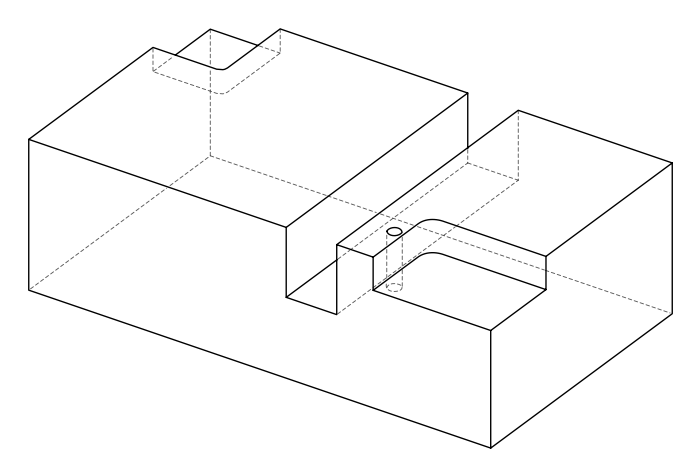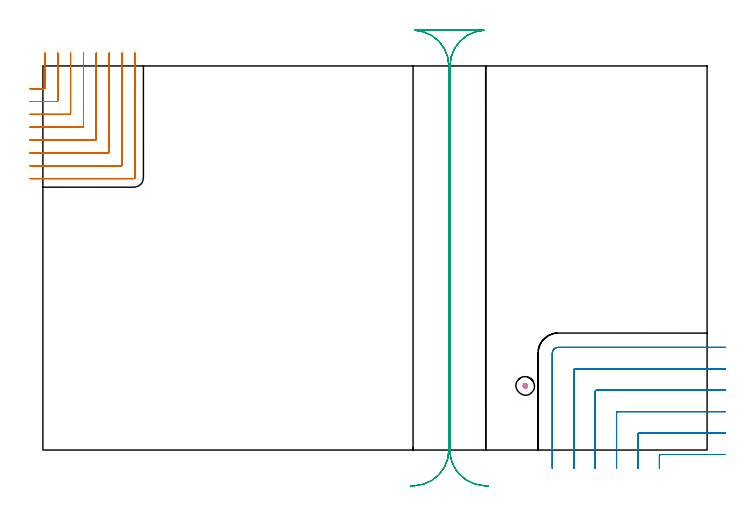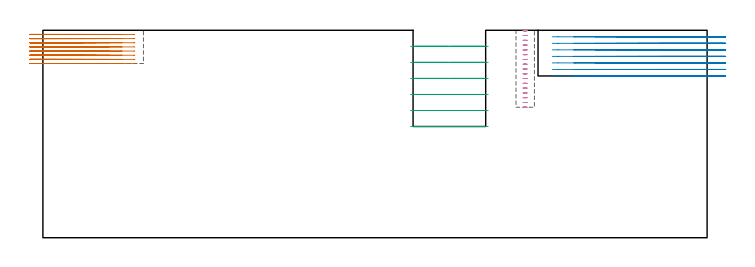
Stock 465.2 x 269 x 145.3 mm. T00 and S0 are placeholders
(PLAN: 4 operations, 3 tool changes, 38.1 min)
(1 MILL_CORNER_NOTCH_RECTANGULAR | CORNER_NOTCH_RECTANGULAR | NXT0201_011 | Follow Part, ap 3, ae 75% | 14.07 min | 139065 mm3)
(2 MILL_CORNER_NOTCH_RECTANGULAR_1 | CORNER_NOTCH_RECTANGULAR_1 | UGT0201_094 | Follow Part, ap 5, ae 75% | 12.11 min | 308991 mm3)
(3 MILL_RECTANGULAR_SLOT | SLOT_RECTANGULAR | UGT0201_005 | Follow Part, ap 12.5, ae 75% | 10.96 min | 921276 mm3)
(4 MILL_BLIND_HOLE_FROM_SOLID_MATERIAL | STEP1POCKET | NXT0201_010 | Spiral | 0.96 min | 6985 mm3)
(TOOL NXT0201_011 | ENDMILL 12mm [2P460-1200-NA 1630] | D12 FL38 Z6)
(TOOL UGT0201_094 | End mill 20 mm | D20 FL38 Z4)
(TOOL UGT0201_005 | End Mill 50 mm | D50 FL150 Z8)
(TOOL NXT0201_010 | ENDMILL 10mm [2P460-1000-NA 1630] | D10 FL30 Z6)
(OP 1 MILL_CORNER_NOTCH_RECTANGULAR)
G17 G21 G94 G90
T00 M6
G54
G17 G0 G90 X-9. Y253.1 S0 M3
G43 Z155.3 H1
Z142.387
G94 G1 X-6. F250.
X0.805 F500.
G3 X1.4 Y253.695 R0.6
G1 Y275.
Y278. F250.
G0 Z155.3
X-9. Y244.1
Z142.387
G1 X-6.
X9.805 F500.
G3 X10.4 Y244.695 R0.6
G1 Y275.
Y278. F250.
G0 Z155.3
X-9. Y235.1
Z142.387
G1 X-6.
X18.805 F500.
G3 X19.4 Y235.695 R0.6
G1 Y275.
Y278. F250.
G0 Z155.3
X-9. Y226.1
Z142.387
G1 X-6.
X27.804 F500.
G3 X28.4 Y226.696 R0.6
G1 Y275.
Y278. F250.
G0 Z155.3
X-9. Y217.1
Z142.387
G1 X-6.
X36.804 F500.
G3 X37.4 Y217.696 R0.6
G1 Y275.
Y278. F250.
G0 Z155.3
X-9. Y208.1
Z142.387
G1 X-6.
X45.804 F500.
G3 X46.4 Y208.696 R0.6
G1 Y275.
Y278. F250.
G0 Z155.3
X-9. Y199.1
Z142.387
G1 X-6.
X54.804 F500.
G3 X55.4 Y199.696 R0.6
G1 Y275.
Y278. F250.
G0 Z155.3
X-9. Y190.1
Z142.387
G1 X-6.
X63.804 F500.
G3 X64.4 Y190.696 R0.6
G1 Y275.
Y278. F250.
G0 Z155.3
X-9. Y253.1
Z139.475
G1 X-6.
X0.805 F500.
G3 X1.4 Y253.695 R0.6
G1 Y275.
Y278. F250.
G0 Z155.3
X-9. Y244.1
Z139.475
G1 X-6.
X9.805 F500.
G3 X10.4 Y244.695 R0.6
G1 Y275.
Y278. F250.
G0 Z155.3
X-9. Y235.1
Z139.475
G1 X-6.
X18.805 F500.
G3 X19.4 Y235.695 R0.6
G1 Y275.
Y278. F250.
G0 Z155.3
X-9. Y226.1
Z139.475
G1 X-6.
X27.804 F500.
G3 X28.4 Y226.696 R0.6
G1 Y275.
Y278. F250.
G0 Z155.3
X-9. Y217.1
Z139.475
G1 X-6.
X36.804 F500.
G3 X37.4 Y217.696 R0.6
G1 Y275.
Y278. F250.
G0 Z155.3
X-9. Y208.1
Z139.475
G1 X-6.
X45.804 F500.
G3 X46.4 Y208.696 R0.6
G1 Y275.
Y278. F250.
G0 Z155.3
X-9. Y199.1
Z139.475
G1 X-6.
X54.804 F500.
G3 X55.4 Y199.696 R0.6
G1 Y275.
Y278. F250.
G0 Z155.3
X-9. Y190.1
Z139.475
G1 X-6.
X63.804 F500.
G3 X64.4 Y190.696 R0.6
G1 Y275.
Y278. F250.
G0 Z155.3
X-9. Y253.1
Z136.562
G1 X-6.
X0.805 F500.
G3 X1.4 Y253.695 R0.6
G1 Y275.
Y278. F250.
G0 Z155.3
X-9. Y244.1
Z136.562
G1 X-6.
X9.805 F500.
G3 X10.4 Y244.695 R0.6
G1 Y275.
Y278. F250.
G0 Z155.3
X-9. Y235.1
Z136.562
G1 X-6.
X18.805 F500.
G3 X19.4 Y235.695 R0.6
G1 Y275.
Y278. F250.
G0 Z155.3
X-9. Y226.1
Z136.562
G1 X-6.
X27.804 F500.
G3 X28.4 Y226.696 R0.6
G1 Y275.
Y278. F250.
G0 Z155.3
X-9. Y217.1
Z136.562
G1 X-6.
X36.804 F500.
G3 X37.4 Y217.696 R0.6
G1 Y275.
Y278. F250.
G0 Z155.3
X-9. Y208.1
Z136.562
G1 X-6.
X45.804 F500.
G3 X46.4 Y208.696 R0.6
G1 Y275.
Y278. F250.
G0 Z155.3
X-9. Y199.1
Z136.562
G1 X-6.
X54.804 F500.
G3 X55.4 Y199.696 R0.6
G1 Y275.
Y278. F250.
G0 Z155.3
X-9. Y190.1
Z136.562
G1 X-6.
X63.804 F500.
G3 X64.4 Y190.696 R0.6
G1 Y275.
Y278. F250.
G0 Z155.3
X-9. Y253.1
Z133.65
G1 X-6.
X0.805 F500.
G3 X1.4 Y253.695 R0.6
G1 Y275.
Y278. F250.
G0 Z155.3
X-9. Y244.1
Z133.65
G1 X-6.
X9.805 F500.
G3 X10.4 Y244.695 R0.6
G1 Y275.
Y278. F250.
G0 Z155.3
X-9. Y235.1
Z133.65
G1 X-6.
X18.805 F500.
G3 X19.4 Y235.695 R0.6
G1 Y275.
Y278. F250.
G0 Z155.3
X-9. Y226.1
Z133.65
G1 X-6.
X27.804 F500.
G3 X28.4 Y226.696 R0.6
G1 Y275.
Y278. F250.
G0 Z155.3
X-9. Y217.1
Z133.65
G1 X-6.
X36.804 F500.
G3 X37.4 Y217.696 R0.6
G1 Y275.
Y278. F250.
G0 Z155.3
X-9. Y208.1
Z133.65
G1 X-6.
X45.804 F500.
G3 X46.4 Y208.696 R0.6
G1 Y275.
Y278. F250.
G0 Z155.3
X-9. Y199.1
Z133.65
G1 X-6.
X54.804 F500.
G3 X55.4 Y199.696 R0.6
G1 Y275.
Y278. F250.
G0 Z155.3
X-9. Y190.1
Z133.65
G1 X-6.
X63.804 F500.
G3 X64.4 Y190.696 R0.6
G1 Y275.
Y278. F250.
G0 Z155.3
X-9. Y253.1
Z130.737
G1 X-6.
X0.805 F500.
G3 X1.4 Y253.695 R0.6
G1 Y275.
Y278. F250.
G0 Z155.3
X-9. Y244.1
Z130.737
G1 X-6.
X9.805 F500.
G3 X10.4 Y244.695 R0.6
G1 Y275.
Y278. F250.
G0 Z155.3
X-9. Y235.1
Z130.737
G1 X-6.
X18.805 F500.
G3 X19.4 Y235.695 R0.6
G1 Y275.
Y278. F250.
G0 Z155.3
X-9. Y226.1
Z130.737
G1 X-6.
X27.804 F500.
G3 X28.4 Y226.696 R0.6
G1 Y275.
Y278. F250.
G0 Z155.3
X-9. Y217.1
Z130.737
G1 X-6.
X36.804 F500.
G3 X37.4 Y217.696 R0.6
G1 Y275.
Y278. F250.
G0 Z155.3
X-9. Y208.1
Z130.737
G1 X-6.
X45.804 F500.
G3 X46.4 Y208.696 R0.6
G1 Y275.
Y278. F250.
G0 Z155.3
X-9. Y199.1
Z130.737
G1 X-6.
X54.804 F500.
G3 X55.4 Y199.696 R0.6
G1 Y275.
Y278. F250.
G0 Z155.3
X-9. Y190.1
Z130.737
G1 X-6.
X63.804 F500.
G3 X64.4 Y190.696 R0.6
G1 Y275.
Y278. F250.
G0 Z155.3
X-9. Y253.1
Z127.825
G1 X-6.
X0.805 F500.
G3 X1.4 Y253.695 R0.6
G1 Y275.
Y278. F250.
G0 Z155.3
X-9. Y244.1
Z127.825
G1 X-6.
X9.805 F500.
G3 X10.4 Y244.695 R0.6
G1 Y275.
Y278. F250.
G0 Z155.3
X-9. Y235.1
Z127.825
G1 X-6.
X18.805 F500.
G3 X19.4 Y235.695 R0.6
G1 Y275.
Y278. F250.
G0 Z155.3
X-9. Y226.1
Z127.825
G1 X-6.
X27.804 F500.
G3 X28.4 Y226.696 R0.6
G1 Y275.
Y278. F250.
G0 Z155.3
X-9. Y217.1
Z127.825
G1 X-6.
X36.804 F500.
G3 X37.4 Y217.696 R0.6
G1 Y275.
Y278. F250.
G0 Z155.3
X-9. Y208.1
Z127.825
G1 X-6.
X45.804 F500.
G3 X46.4 Y208.696 R0.6
G1 Y275.
Y278. F250.
G0 Z155.3
X-9. Y199.1
Z127.825
G1 X-6.
X54.804 F500.
G3 X55.4 Y199.696 R0.6
G1 Y275.
Y278. F250.
G0 Z155.3
X-9. Y190.1
Z127.825
G1 X-6.
X63.804 F500.
G3 X64.4 Y190.696 R0.6
G1 Y275.
Y278. F250.
G0 Z155.3
X-9. Y253.1
Z124.912
G1 X-6.
X0.805 F500.
G3 X1.4 Y253.695 R0.6
G1 Y275.
Y278. F250.
G0 Z155.3
X-9. Y244.1
Z124.912
G1 X-6.
X9.805 F500.
G3 X10.4 Y244.695 R0.6
G1 Y275.
Y278. F250.
G0 Z155.3
X-9. Y235.1
Z124.912
G1 X-6.
X18.805 F500.
G3 X19.4 Y235.695 R0.6
G1 Y275.
Y278. F250.
G0 Z155.3
X-9. Y226.1
Z124.912
G1 X-6.
X27.804 F500.
G3 X28.4 Y226.696 R0.6
G1 Y275.
Y278. F250.
G0 Z155.3
X-9. Y217.1
Z124.912
G1 X-6.
X36.804 F500.
G3 X37.4 Y217.696 R0.6
G1 Y275.
Y278. F250.
G0 Z155.3
X-9. Y208.1
Z124.912
G1 X-6.
X45.804 F500.
G3 X46.4 Y208.696 R0.6
G1 Y275.
Y278. F250.
G0 Z155.3
X-9. Y199.1
Z124.912
G1 X-6.
X54.804 F500.
G3 X55.4 Y199.696 R0.6
G1 Y275.
Y278. F250.
G0 Z155.3
X-9. Y190.1
Z124.912
G1 X-6.
X63.804 F500.
G3 X64.4 Y190.696 R0.6
G1 Y275.
Y278. F250.
G0 Z155.3
X-9. Y253.1
Z122.
G1 X-6.
X0.805 F500.
G3 X1.4 Y253.695 R0.6
G1 Y275.
Y278. F250.
G0 Z155.3
X-9. Y244.1
Z122.
G1 X-6.
X9.805 F500.
G3 X10.4 Y244.695 R0.6
G1 Y275.
Y278. F250.
G0 Z155.3
X-9. Y235.1
Z122.
G1 X-6.
X18.805 F500.
G3 X19.4 Y235.695 R0.6
G1 Y275.
Y278. F250.
G0 Z155.3
X-9. Y226.1
Z122.
G1 X-6.
X27.804 F500.
G3 X28.4 Y226.696 R0.6
G1 Y275.
Y278. F250.
G0 Z155.3
X-9. Y217.1
Z122.
G1 X-6.
X36.804 F500.
G3 X37.4 Y217.696 R0.6
G1 Y275.
Y278. F250.
G0 Z155.3
X-9. Y208.1
Z122.
G1 X-6.
X45.804 F500.
G3 X46.4 Y208.696 R0.6
G1 Y275.
Y278. F250.
G0 Z155.3
X-9. Y199.1
Z122.
G1 X-6.
X54.804 F500.
G3 X55.4 Y199.696 R0.6
G1 Y275.
Y278. F250.
G0 Z155.3
X-9. Y190.1
Z122.
G1 X-6.
X63.804 F500.
G3 X64.4 Y190.696 R0.6
G1 Y275.
Y278. F250.
G0 Z155.3
M5
M2
(OP 2 MILL_CORNER_NOTCH_RECTANGULAR_1)
G17 G21 G94 G90
T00 M6
G54
G17 G0 G90 X477.707 Y-3.1 S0 M3
G43 Z155.3 H0
Z140.728
G94 G1 X474.707 F250.
X432.793 F500.
G3 X431.8 Y-4.093 R1.
G1 Y-10.
Y-13. F250.
G0 Z155.3
X478.2 Y11.9
Z140.728
G1 X475.2
X417.794 F500.
G3 X416.8 Y10.906 R1.
G1 Y-10.
Y-13. F250.
G0 Z155.3
X478.2 Y26.9
Z140.728
G1 X475.2
X402.794 F500.
G3 X401.8 Y25.906 R1.
G1 Y-10.
Y-13. F250.
G0 Z155.3
X478.2 Y41.9
Z140.728
G1 X475.2
X387.795 F500.
G3 X386.8 Y40.905 R1.
G1 Y-10.
Y-13. F250.
G0 Z155.3
X478.2 Y56.9
Z140.728
G1 X475.2
X372.795 F500.
G3 X371.8 Y55.905 R1.
G1 Y-10.
Y-13. F250.
G0 Z155.3
X478.2 Y71.9
Z140.728
G1 X475.2
X360.8 F500.
G3 X356.8 Y67.9 R4.
G1 Y-10.
Y-13. F250.
G0 Z155.3
X477.707 Y-3.1
Z136.157
G1 X474.707
X432.793 F500.
G3 X431.8 Y-4.093 R1.
G1 Y-10.
Y-13. F250.
G0 Z155.3
X478.2 Y11.9
Z136.157
G1 X475.2
X417.794 F500.
G3 X416.8 Y10.906 R1.
G1 Y-10.
Y-13. F250.
G0 Z155.3
X478.2 Y26.9
Z136.157
G1 X475.2
X402.794 F500.
G3 X401.8 Y25.906 R1.
G1 Y-10.
Y-13. F250.
G0 Z155.3
X478.2 Y41.9
Z136.157
G1 X475.2
X387.795 F500.
G3 X386.8 Y40.905 R1.
G1 Y-10.
Y-13. F250.
G0 Z155.3
X478.2 Y56.9
Z136.157
G1 X475.2
X372.795 F500.
G3 X371.8 Y55.905 R1.
G1 Y-10.
Y-13. F250.
G0 Z155.3
X478.2 Y71.9
Z136.157
G1 X475.2
X360.8 F500.
G3 X356.8 Y67.9 R4.
G1 Y-10.
Y-13. F250.
G0 Z155.3
X477.707 Y-3.1
Z131.586
G1 X474.707
X432.793 F500.
G3 X431.8 Y-4.093 R1.
G1 Y-10.
Y-13. F250.
G0 Z155.3
X478.2 Y11.9
Z131.586
G1 X475.2
X417.794 F500.
G3 X416.8 Y10.906 R1.
G1 Y-10.
Y-13. F250.
G0 Z155.3
X478.2 Y26.9
Z131.586
G1 X475.2
X402.794 F500.
G3 X401.8 Y25.906 R1.
G1 Y-10.
Y-13. F250.
G0 Z155.3
X478.2 Y41.9
Z131.586
G1 X475.2
X387.795 F500.
G3 X386.8 Y40.905 R1.
G1 Y-10.
Y-13. F250.
G0 Z155.3
X478.2 Y56.9
Z131.586
G1 X475.2
X372.795 F500.
G3 X371.8 Y55.905 R1.
G1 Y-10.
Y-13. F250.
G0 Z155.3
X478.2 Y71.9
Z131.586
G1 X475.2
X360.8 F500.
G3 X356.8 Y67.9 R4.
G1 Y-10.
Y-13. F250.
G0 Z155.3
X477.707 Y-3.1
Z127.014
G1 X474.707
X432.793 F500.
G3 X431.8 Y-4.093 R1.
G1 Y-10.
Y-13. F250.
G0 Z155.3
X478.2 Y11.9
Z127.014
G1 X475.2
X417.794 F500.
G3 X416.8 Y10.906 R1.
G1 Y-10.
Y-13. F250.
G0 Z155.3
X478.2 Y26.9
Z127.014
G1 X475.2
X402.794 F500.
G3 X401.8 Y25.906 R1.
G1 Y-10.
Y-13. F250.
G0 Z155.3
X478.2 Y41.9
Z127.014
G1 X475.2
X387.795 F500.
G3 X386.8 Y40.905 R1.
G1 Y-10.
Y-13. F250.
G0 Z155.3
X478.2 Y56.9
Z127.014
G1 X475.2
X372.795 F500.
G3 X371.8 Y55.905 R1.
G1 Y-10.
Y-13. F250.
G0 Z155.3
X478.2 Y71.9
Z127.014
G1 X475.2
X360.8 F500.
G3 X356.8 Y67.9 R4.
G1 Y-10.
Y-13. F250.
G0 Z155.3
X477.707 Y-3.1
Z122.443
G1 X474.707
X432.793 F500.
G3 X431.8 Y-4.093 R1.
G1 Y-10.
Y-13. F250.
G0 Z155.3
X478.2 Y11.9
Z122.443
G1 X475.2
X417.794 F500.
G3 X416.8 Y10.906 R1.
G1 Y-10.
Y-13. F250.
G0 Z155.3
X478.2 Y26.9
Z122.443
G1 X475.2
X402.794 F500.
G3 X401.8 Y25.906 R1.
G1 Y-10.
Y-13. F250.
G0 Z155.3
X478.2 Y41.9
Z122.443
G1 X475.2
X387.795 F500.
G3 X386.8 Y40.905 R1.
G1 Y-10.
Y-13. F250.
G0 Z155.3
X478.2 Y56.9
Z122.443
G1 X475.2
X372.795 F500.
G3 X371.8 Y55.905 R1.
G1 Y-10.
Y-13. F250.
G0 Z155.3
X478.2 Y71.9
Z122.443
G1 X475.2
X360.8 F500.
G3 X356.8 Y67.9 R4.
G1 Y-10.
Y-13. F250.
G0 Z155.3
X477.707 Y-3.1
Z117.871
G1 X474.707
X432.793 F500.
G3 X431.8 Y-4.093 R1.
G1 Y-10.
Y-13. F250.
G0 Z155.3
X478.2 Y11.9
Z117.871
G1 X475.2
X417.794 F500.
G3 X416.8 Y10.906 R1.
G1 Y-10.
Y-13. F250.
G0 Z155.3
X478.2 Y26.9
Z117.871
G1 X475.2
X402.794 F500.
G3 X401.8 Y25.906 R1.
G1 Y-10.
Y-13. F250.
G0 Z155.3
X478.2 Y41.9
Z117.871
G1 X475.2
X387.795 F500.
G3 X386.8 Y40.905 R1.
G1 Y-10.
Y-13. F250.
G0 Z155.3
X478.2 Y56.9
Z117.871
G1 X475.2
X372.795 F500.
G3 X371.8 Y55.905 R1.
G1 Y-10.
Y-13. F250.
G0 Z155.3
X478.2 Y71.9
Z117.871
G1 X475.2
X360.8 F500.
G3 X356.8 Y67.9 R4.
G1 Y-10.
Y-13. F250.
G0 Z155.3
X477.707 Y-3.1
Z113.3
G1 X474.707
X432.793 F500.
G3 X431.8 Y-4.093 R1.
G1 Y-10.
Y-13. F250.
G0 Z155.3
X478.2 Y11.9
Z113.3
G1 X475.2
X417.794 F500.
G3 X416.8 Y10.906 R1.
G1 Y-10.
Y-13. F250.
G0 Z155.3
X478.2 Y26.9
Z113.3
G1 X475.2
X402.794 F500.
G3 X401.8 Y25.906 R1.
G1 Y-10.
Y-13. F250.
G0 Z155.3
X478.2 Y41.9
Z113.3
G1 X475.2
X387.795 F500.
G3 X386.8 Y40.905 R1.
G1 Y-10.
Y-13. F250.
G0 Z155.3
X478.2 Y56.9
Z113.3
G1 X475.2
X372.795 F500.
G3 X371.8 Y55.905 R1.
G1 Y-10.
Y-13. F250.
G0 Z155.3
X478.2 Y71.9
Z113.3
G1 X475.2
X360.8 F500.
G3 X356.8 Y67.9 R4.
G1 Y-10.
Y-13. F250.
G0 Z155.3
M5
M2
(OP 3 MILL_RECTANGULAR_SLOT)
G17 G21 G94 G90
T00 M6
G54
G17 G0 G90 X311.872 Y-25.117 S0 M3
G43 Z155.3 H0
Z134.067
G94 G1 X308.876 Y-24.97 F250.
G2 X291.335 Y-16.518 R25. F500.
X286.383 Y-7.907 R25. F399.
X285.1 Y0. R25. F307.
G1 Y241.955
Y251.955 F500.
Y269.
G2 X308.876 Y293.97 R25.
G1 Y294.
X260.524
Y293.97
G2 X284.3 Y269. R25.
G1 Y0.
G2 X260.524 Y-24.97 R25.
G1 X257.528 Y-25.117 F250.
G0 X311.872 Z122.833
G1 X308.876 Y-24.97
G2 X291.335 Y-16.518 R25. F500.
X286.383 Y-7.907 R25. F399.
X285.1 Y0. R25. F307.
G1 Y241.955
Y251.955 F500.
Y269.
G2 X308.876 Y293.97 R25.
G1 Y294.
X260.524
Y293.97
G2 X284.3 Y269. R25.
G1 Y0.
G2 X260.524 Y-24.97 R25.
G1 X257.528 Y-25.117 F250.
G0 X311.872 Z111.6
G1 X308.876 Y-24.97
G2 X291.335 Y-16.518 R25. F500.
X286.383 Y-7.907 R25. F399.
X285.1 Y0. R25. F307.
G1 Y241.955
Y251.955 F500.
Y269.
G2 X308.876 Y293.97 R25.
G1 Y294.
X260.524
Y293.97
G2 X284.3 Y269. R25.
G1 Y0.
G2 X260.524 Y-24.97 R25.
G1 X257.528 Y-25.117 F250.
G0 X311.872 Z100.367
G1 X308.876 Y-24.97
G2 X291.335 Y-16.518 R25. F500.
X286.383 Y-7.907 R25. F399.
X285.1 Y0. R25. F307.
G1 Y241.955
Y251.955 F500.
Y269.
G2 X308.876 Y293.97 R25.
G1 Y294.
X260.524
Y293.97
G2 X284.3 Y269. R25.
G1 Y0.
G2 X260.524 Y-24.97 R25.
G1 X257.528 Y-25.117 F250.
G0 X311.872 Z89.133
G1 X308.876 Y-24.97
G2 X291.335 Y-16.518 R25. F500.
X286.383 Y-7.907 R25. F399.
X285.1 Y0. R25. F307.
G1 Y241.955
Y251.955 F500.
Y269.
G2 X308.876 Y293.97 R25.
G1 Y294.
X260.524
Y293.97
G2 X284.3 Y269. R25.
G1 Y0.
G2 X260.524 Y-24.97 R25.
G1 X257.528 Y-25.117 F250.
G0 X311.872 Z77.9
G1 X308.876 Y-24.97
G2 X291.335 Y-16.518 R25. F500.
X286.383 Y-7.907 R25. F399.
X285.1 Y0. R25. F307.
G1 Y241.955
Y251.955 F500.
Y269.
G2 X308.876 Y293.97 R25.
G1 Y294.
X260.524
Y293.97
G2 X284.3 Y269. R25.
G1 Y0.
G2 X260.524 Y-24.97 R25.
G1 X257.528 Y-25.117 F250.
G0 Z155.3
M5
M2
(OP 4 MILL_BLIND_HOLE_FROM_SOLID_MATERIAL)
G17 G21 G94 G90
T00 M6
G54
G17 G0 G90 X337.8 Y44.9 S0 M3
G43 Z155.3 H1
Z144.953
G94 G3 X338.433 Y45.717 R0.654 F250.
X337.439 Y46.304 R0.817
X336.396 Y44.539 R1.45
X337.439 Y46.304 R-1.45
X336.917 Y45.422 R0.725
X337.8 Y44.9 R0.725
G0 Z141.606
G3 X338.433 Y45.717 R0.654
X337.439 Y46.304 R0.817
X336.396 Y44.539 R1.45
X337.439 Y46.304 R-1.45
X336.917 Y45.422 R0.725
X337.8 Y44.9 R0.725
G0 Z138.259
G3 X338.433 Y45.717 R0.654
X337.439 Y46.304 R0.817
X336.396 Y44.539 R1.45
X337.439 Y46.304 R-1.45
X336.917 Y45.422 R0.725
X337.8 Y44.9 R0.725
G0 Z134.912
G3 X338.433 Y45.717 R0.654
X337.439 Y46.304 R0.817
X336.396 Y44.539 R1.45
X337.439 Y46.304 R-1.45
X336.917 Y45.422 R0.725
X337.8 Y44.9 R0.725
G0 Z131.565
G3 X338.433 Y45.717 R0.654
X337.439 Y46.304 R0.817
X336.396 Y44.539 R1.45
X337.439 Y46.304 R-1.45
X336.917 Y45.422 R0.725
X337.8 Y44.9 R0.725
G0 Z128.218
G3 X338.433 Y45.717 R0.654
X337.439 Y46.304 R0.817
X336.396 Y44.539 R1.45
X337.439 Y46.304 R-1.45
X336.917 Y45.422 R0.725
X337.8 Y44.9 R0.725
G0 Z124.871
G3 X338.433 Y45.717 R0.654
X337.439 Y46.304 R0.817
X336.396 Y44.539 R1.45
X337.439 Y46.304 R-1.45
X336.917 Y45.422 R0.725
X337.8 Y44.9 R0.725
G0 Z121.524
G3 X338.433 Y45.717 R0.654
X337.439 Y46.304 R0.817
X336.396 Y44.539 R1.45
X337.439 Y46.304 R-1.45
X336.917 Y45.422 R0.725
X337.8 Y44.9 R0.725
G0 Z118.176
G3 X338.433 Y45.717 R0.654
X337.439 Y46.304 R0.817
X336.396 Y44.539 R1.45
X337.439 Y46.304 R-1.45
X336.917 Y45.422 R0.725
X337.8 Y44.9 R0.725
G0 Z114.829
G3 X338.433 Y45.717 R0.654
X337.439 Y46.304 R0.817
X336.396 Y44.539 R1.45
X337.439 Y46.304 R-1.45
X336.917 Y45.422 R0.725
X337.8 Y44.9 R0.725
G0 Z111.482
G3 X338.433 Y45.717 R0.654
X337.439 Y46.304 R0.817
X336.396 Y44.539 R1.45
X337.439 Y46.304 R-1.45
X336.917 Y45.422 R0.725
X337.8 Y44.9 R0.725
G0 Z108.135
G3 X338.433 Y45.717 R0.654
X337.439 Y46.304 R0.817
X336.396 Y44.539 R1.45
X337.439 Y46.304 R-1.45
X336.917 Y45.422 R0.725
X337.8 Y44.9 R0.725
G0 Z104.788
G3 X338.433 Y45.717 R0.654
X337.439 Y46.304 R0.817
X336.396 Y44.539 R1.45
X337.439 Y46.304 R-1.45
X336.917 Y45.422 R0.725
X337.8 Y44.9 R0.725
G0 Z101.441
G3 X338.433 Y45.717 R0.654
X337.439 Y46.304 R0.817
X336.396 Y44.539 R1.45
X337.439 Y46.304 R-1.45
X336.917 Y45.422 R0.725
X337.8 Y44.9 R0.725
G0 Z98.094
G3 X338.433 Y45.717 R0.654
X337.439 Y46.304 R0.817
X336.396 Y44.539 R1.45
X337.439 Y46.304 R-1.45
X336.917 Y45.422 R0.725
X337.8 Y44.9 R0.725
G0 Z94.747
G3 X338.433 Y45.717 R0.654
X337.439 Y46.304 R0.817
X336.396 Y44.539 R1.45
X337.439 Y46.304 R-1.45
X336.917 Y45.422 R0.725
X337.8 Y44.9 R0.725
G0 Z91.4
G3 X338.433 Y45.717 R0.654
X337.439 Y46.304 R0.817
X336.396 Y44.539 R1.45
X337.439 Y46.304 R-1.45
X336.917 Y45.422 R0.725
X337.8 Y44.9 R0.725
G0 Z155.3
M5
M2
